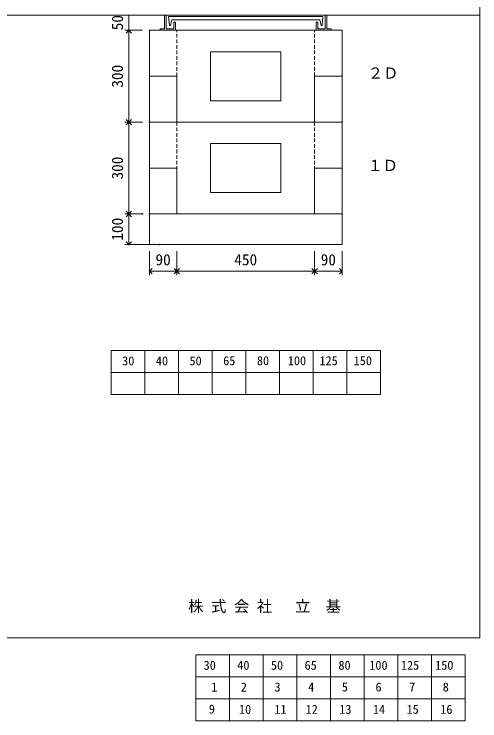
# Model space of a CAD drawing. Units: millimetres, scale not verified. Extents: x -4890 to 18490, y -2273 to 2273.
# Drawn here: x 3368 to 4890, y -2273 to 36 of the extents above; entities that cross this region are included whole.
import ezdxf
from ezdxf.enums import TextEntityAlignment as Align

# ---------------------------------------------------------------- set-up
doc = ezdxf.new("R2010")
doc.units = ezdxf.units.MM
doc.header["$LTSCALE"] = 10
doc.header["$PDMODE"] = 32
doc.header["$PDSIZE"] = 2
for name, pattern in [('DASHED1', [1.8, 1.2, -0.6]), ('USER2', [50.8, 31.75, -6.35, 6.35, -6.35]), ('USER5', [3.185, 0.01, -3.175])]:
    doc.linetypes.add(name, pattern=pattern)
for name, color, linetype, lineweight in [('0-1_Defpoints', 7, 'USER2', 5), ('0-2_waku', 7, 'Continuous', 18), ('0-3_gaikei', 7, 'Continuous', 18), ('0-4_kakure', 7, 'USER5', 18), ('0-5_sunpou', 7, 'Continuous', 5), ('0-9_uchigawa', 6, 'Continuous', 18), ('0-B_futa', 3, 'Continuous', 18), ('0-C_GL', 4, 'Continuous', 18), ('0-E_文字１', 150, 'USER2', 18), ('1-5_文字２', 7, 'Continuous', 5)]:
    doc.layers.add(name, color=color, linetype=linetype, lineweight=lineweight)
doc.styles.add('ＭＳ ゴシック', font='')
doc.styles.get('ＭＳ ゴシック').set_extended_font_data('MS Gothic')

# ---------------------------------------------------------------- blocks, each defined once
blk = doc.blocks.new('_Open90')
at = {"layer": '0-5_sunpou'}
blk.add_line((0, 0), (-1, 0), dxfattribs=at)
blk.add_lwpolyline([(-0.5, 0.5), (0, 0), (-0.5, -0.5)], dxfattribs=at)
blk = doc.blocks.new('D53')
at = {"layer": '0-1_Defpoints'}
for p in [(5235.32, 1614.36), (5190.08, 1514.36), (5290.32, 1514.36)]:
    blk.add_point(p, dxfattribs=at)
at = {"layer": '0-5_sunpou'}
for p, q in [((5213.32, 1614.36), (5177.08, 1614.36)), ((5190.08, 1596.36), (5190.08, 1532.36)), ((5268.32, 1514.36), (5177.08, 1514.36))]:
    blk.add_line(p, q, dxfattribs=at)
at = {"layer": '0-5_sunpou', "xscale": 18, "yscale": 18}
for p, rotation in [((5190.08, 1614.36), 90), ((5190.08, 1514.36), 270)]:
    blk.add_blockref('_Open90', p, dxfattribs=dict(at, rotation=rotation))
at = {"layer": '0-5_sunpou', "style": 'ＭＳ ゴシック'}
blk.add_text('100', height=36.66, rotation=90, dxfattribs=at).set_placement((5182.08, 1526.86), align=Align.BOTTOM_LEFT)
blk = doc.blocks.new('D54')
at = {"layer": '0-1_Defpoints'}
for p in [(5257.32, 1914.36), (5190.08, 1614.36), (5257.32, 1614.36)]:
    blk.add_point(p, dxfattribs=at)
at = {"layer": '0-5_sunpou'}
for p, q in [((5235.32, 1914.36), (5177.08, 1914.36)), ((5190.08, 1896.36), (5190.08, 1632.36)), ((5235.32, 1614.36), (5177.08, 1614.36))]:
    blk.add_line(p, q, dxfattribs=at)
at = {"layer": '0-5_sunpou', "xscale": 18, "yscale": 18}
for p, rotation in [((5190.08, 1914.36), 90), ((5190.08, 1614.36), 270)]:
    blk.add_blockref('_Open90', p, dxfattribs=dict(at, rotation=rotation))
at = {"layer": '0-5_sunpou', "style": 'ＭＳ ゴシック'}
blk.add_text('300', height=36.66, rotation=90, dxfattribs=at).set_placement((5182.08, 1726.86), align=Align.BOTTOM_LEFT)
blk = doc.blocks.new('D55')
at = {"layer": '0-1_Defpoints'}
for p in [(5257.32, 2214.36), (5190.08, 1914.36), (5257.32, 1914.36)]:
    blk.add_point(p, dxfattribs=at)
at = {"layer": '0-5_sunpou'}
for p, q in [((5235.32, 2214.36), (5177.08, 2214.36)), ((5190.08, 2196.36), (5190.08, 1932.36)), ((5235.32, 1914.36), (5177.08, 1914.36))]:
    blk.add_line(p, q, dxfattribs=at)
at = {"layer": '0-5_sunpou', "xscale": 18, "yscale": 18}
for p, rotation in [((5190.08, 2214.36), 90), ((5190.08, 1914.36), 270)]:
    blk.add_blockref('_Open90', p, dxfattribs=dict(at, rotation=rotation))
at = {"layer": '0-5_sunpou', "style": 'ＭＳ ゴシック'}
blk.add_text('300', height=36.66, rotation=90, dxfattribs=at).set_placement((5182.08, 2026.86), align=Align.BOTTOM_LEFT)

msp = doc.modelspace()

# ---------------------------------------------------------------- linework, layer by layer
at = {"layer": '0-2_waku'}
for p, q in [((4890.06, 2273.35), (4890.06, -2001.65)), ((4890.06, 2273.35), (4890.06, -2001.65)), ((4015.06, -1062.15), (4015.06, -1206.15)), ((4125.06, -1062.15), (4125.06, -1206.15)), ((4235.06, -1062.15), (4235.06, -1206.15)), ((4345.06, -1062.15), (4345.06, -1206.15)), ((4455.06, -1062.15), (4455.06, -1206.15)), ((4565.06, -1062.15), (4565.06, -1206.15)), ((3685.06, -1062.65), (3685.06, -1206.65)), ((3685.06, -1062.65), (3685.06, -1206.65)), ((3685.06, -1062.65), (3685.06, -1206.65)), ((3685.06, -1062.65), (3685.06, -1206.65)), ((3685.06, -1062.65), (4565.06, -1062.65)), ((3795.06, -1062.65), (3795.06, -1206.65)), ((3905.06, -1062.65), (3905.06, -1206.65)), ((3905.06, -1062.65), (3905.06, -1206.65)), ((3685.06, -1134.65), (4565.06, -1134.65)), ((3685.06, -1206.65), (4565.06, -1206.65)), ((-1229.94, -2001.65), (4890.06, -2001.65)), ((-1229.94, -2001.65), (4890.06, -2001.65)), ((-1229.94, -2001.65), (4890.06, -2001.65))]:
    msp.add_line(p, q, dxfattribs=at)
at = {"layer": '0-3_gaikei'}
for p, q in [((3810.06, -656.65), (3810.06, -16.65)), ((3810.06, -16.65), (4440.06, -16.65)), ((3810.06, -16.65), (4440.06, -16.65)), ((3810.06, -16.65), (4440.06, -16.65)), ((3810.06, -16.65), (4440.06, -16.65)), ((3810.06, -16.65), (4440.06, -16.65)), ((3810.06, -16.65), (4440.06, -16.65)), ((3810.06, -16.65), (4440.06, -16.65)), ((3810.06, -16.65), (4440.06, -16.65)), ((3810.06, -16.65), (4440.06, -16.65)), ((3810.06, -16.65), (4440.06, -16.65)), ((3810.06, -16.65), (3900.06, -16.65)), ((3890.06, -16.65), (4360.06, -16.65)), ((3890.06, -16.65), (4360.06, -16.65)), ((4350.06, -16.65), (4440.06, -16.65)), ((4440.06, -656.65), (4440.06, -16.65)), ((4440.06, -316.65), (4440.06, -156.65)), ((3810.06, -166.65), (3900.06, -166.65)), ((3900.06, -166.65), (3900.06, -316.65)), ((4350.06, -166.65), (4350.06, -316.65)), ((4350.06, -166.65), (4440.06, -166.65)), ((3810.06, -316.65), (4440.06, -316.65)), ((3810.06, -316.65), (4440.06, -316.65)), ((3810.06, -316.65), (4440.06, -316.65)), ((3890.06, -316.65), (4360.06, -316.65)), ((3890.06, -316.65), (4360.06, -316.65)), ((3810.06, -376.65), (3810.06, -716.65)), ((4440.06, -376.65), (4440.06, -716.65)), ((3810.06, -466.65), (3900.06, -466.65)), ((3900.06, -466.65), (3900.06, -616.65)), ((4350.06, -466.65), (4350.06, -616.65)), ((4350.06, -466.65), (4440.06, -466.65)), ((3810.06, -616.65), (4440.06, -616.65)), ((3810.06, -616.65), (4440.06, -616.65)), ((3810.06, -716.65), (4440.06, -716.65)), ((3810.06, -716.65), (4440.06, -716.65))]:
    msp.add_line(p, q, dxfattribs=at)
at = {"layer": '0-4_kakure', "linetype": 'DASHED1', "lineweight": 5}
for p, q in [((3900.06, -166.65), (3900.06, -16.65)), ((4350.06, -166.65), (4350.06, -16.65)), ((3900.06, -316.65), (3900.06, -466.65)), ((4350.06, -316.65), (4350.06, -466.65))]:
    msp.add_line(p, q, dxfattribs=at)
at = {"layer": '0-5_sunpou'}
for p, q in [((3788.06, 33.35), (3729.82, 33.35)), ((3742.82, 33.35), (3742.82, -16.65)), ((3788.06, -16.65), (3729.82, -16.65)), ((3788.06, -16.65), (3729.82, -16.65)), ((3810.06, -738.65), (3810.06, -816.58)), ((3900.06, -738.65), (3900.06, -816.58)), ((3900.06, -738.65), (3900.06, -816.58)), ((4350.06, -738.65), (4350.06, -816.58)), ((4350.06, -738.65), (4350.06, -816.58)), ((4440.06, -738.65), (4440.06, -816.58)), ((3828.06, -803.58), (3882.06, -803.58)), ((3918.06, -803.58), (4332.06, -803.58)), ((4368.06, -803.58), (4422.06, -803.58))]:
    msp.add_line(p, q, dxfattribs=at)
at = {"layer": '0-9_uchigawa'}
for p, q in [((4010.06, -86.65), (4240.06, -86.65)), ((4010.06, -246.65), (4010.06, -86.65)), ((4240.06, -246.65), (4240.06, -86.65)), ((4010.06, -246.65), (4240.06, -246.65)), ((4010.06, -546.65), (4010.06, -386.65)), ((4010.06, -386.65), (4240.06, -386.65)), ((4240.06, -546.65), (4240.06, -386.65)), ((4010.06, -546.65), (4240.06, -546.65))]:
    msp.add_line(p, q, dxfattribs=at)
at = {"layer": '0-B_futa'}
for p, q in [((3860.06, 31.35), (3860.06, -11.65)), ((3862.06, 33.35), (3865.06, 33.35)), ((3865.06, 33.35), (3865.06, -11.65)), ((3872.87, 28.85), (4377.2, 28.85)), ((3872.87, 28.85), (3875.36, -1.15)), ((4377.2, 28.85), (4374.95, -1.15)), ((4385.06, 33.35), (4385.06, -11.65)), ((4385.06, 33.35), (4388.06, 33.35)), ((4390.06, 31.35), (4390.06, -11.65)), ((3883.39, 17.85), (3879.07, -1.15)), ((3883.39, 17.85), (4366.73, 17.85)), ((3890.06, 8.35), (3890.06, -11.65)), ((3892.06, 10.35), (3893.06, 10.35)), ((3895.06, 8.35), (3895.06, -16.65)), ((4355.06, 8.35), (4355.06, -16.65)), ((4358.06, 10.35), (4357.06, 10.35)), ((4360.06, 8.35), (4360.06, -11.65)), ((4366.73, 17.85), (4371.04, -1.15)), ((3845.06, -13.65), (3845.06, -14.65)), ((3847.06, -11.65), (3860.06, -11.65)), ((3895.06, -16.65), (3847.06, -16.65)), ((3865.06, -11.65), (3890.06, -11.65)), ((3875.36, -1.15), (3879.07, -1.15)), ((4355.06, -16.65), (4403.06, -16.65)), ((4385.06, -11.65), (4360.06, -11.65)), ((4374.95, -1.15), (4371.04, -1.15)), ((4403.06, -11.65), (4390.06, -11.65)), ((4405.06, -13.65), (4405.06, -14.65))]:
    msp.add_line(p, q, dxfattribs=at)
for centre, start, end in [((3862.06, 31.35), 90, 180), ((4388.06, 31.35), 0, 90), ((3892.06, 8.35), 90, 180), ((3893.06, 8.35), 0, 90), ((4357.06, 8.35), 90, 180), ((4358.06, 8.35), 0, 90), ((3847.06, -13.65), 90, 180), ((3847.06, -14.65), 180, 270), ((4403.06, -13.65), 0, 90), ((4403.06, -14.65), 270, 0)]:
    msp.add_arc(centre, 2, start, end, dxfattribs=at)
at = {"layer": '0-C_GL'}
msp.add_line((-1229.94, 33.35), (4890.06, 33.35), dxfattribs=at)
msp.add_line((-1229.94, 33.35), (4890.06, 33.35), dxfattribs=at)
at = {"layer": '1-5_文字２'}
for p, q in [((3962.22, -2057.16), (3962.22, -2201.16)), ((3962.22, -2057.16), (3962.22, -2201.16)), ((3962.22, -2057.16), (3962.22, -2201.16)), ((3962.22, -2057.16), (3962.22, -2201.16)), ((3962.22, -2057.16), (4842.22, -2057.16)), ((3962.22, -2057.16), (3962.22, -2201.16)), ((3962.22, -2057.16), (3962.22, -2201.16)), ((3962.22, -2057.16), (3962.22, -2201.16)), ((3962.22, -2057.16), (3962.22, -2201.16)), ((3962.22, -2057.16), (4842.22, -2057.16)), ((4072.22, -2057.16), (4072.22, -2201.16)), ((4072.22, -2057.16), (4072.22, -2201.16)), ((4182.22, -2057.16), (4182.22, -2201.16)), ((4182.22, -2057.16), (4182.22, -2201.16)), ((4182.22, -2057.16), (4182.22, -2201.16)), ((4182.22, -2057.16), (4182.22, -2201.16)), ((4292.22, -2057.16), (4292.22, -2201.16)), ((4292.22, -2057.16), (4292.22, -2201.16)), ((4402.22, -2057.16), (4402.22, -2201.16)), ((4402.22, -2057.16), (4402.22, -2201.16)), ((4512.22, -2057.16), (4512.22, -2201.16)), ((4512.22, -2057.16), (4512.22, -2201.16)), ((4622.22, -2057.16), (4622.22, -2201.16)), ((4622.22, -2057.16), (4622.22, -2201.16)), ((4732.22, -2057.16), (4732.22, -2201.16)), ((4732.22, -2057.16), (4732.22, -2201.16)), ((4842.22, -2057.16), (4842.22, -2201.16)), ((4842.22, -2057.16), (4842.22, -2201.16)), ((3962.22, -2129.16), (4842.22, -2129.16)), ((3962.22, -2129.16), (4842.22, -2129.16)), ((3962.22, -2201.16), (4842.22, -2201.16)), ((3962.22, -2201.16), (4842.22, -2201.16)), ((3962.22, -2201.16), (3962.22, -2273.16)), ((3962.22, -2201.16), (3962.22, -2273.16)), ((3962.22, -2201.16), (3962.22, -2273.16)), ((3962.22, -2201.16), (3962.22, -2273.16)), ((3962.22, -2201.16), (4842.22, -2201.16)), ((3962.22, -2201.16), (3962.22, -2273.16)), ((3962.22, -2201.16), (3962.22, -2273.16)), ((3962.22, -2201.16), (3962.22, -2273.16)), ((3962.22, -2201.16), (3962.22, -2273.16)), ((3962.22, -2201.16), (4842.22, -2201.16)), ((4072.22, -2201.16), (4072.22, -2273.16)), ((4072.22, -2201.16), (4072.22, -2273.16)), ((4182.22, -2201.16), (4182.22, -2273.16)), ((4182.22, -2201.16), (4182.22, -2273.16)), ((4182.22, -2201.16), (4182.22, -2273.16)), ((4182.22, -2201.16), (4182.22, -2273.16)), ((4292.22, -2201.16), (4292.22, -2273.16)), ((4292.22, -2201.16), (4292.22, -2273.16)), ((4402.22, -2201.16), (4402.22, -2273.16)), ((4402.22, -2201.16), (4402.22, -2273.16)), ((4512.22, -2201.16), (4512.22, -2273.16)), ((4512.22, -2201.16), (4512.22, -2273.16)), ((4622.22, -2201.16), (4622.22, -2273.16)), ((4622.22, -2201.16), (4622.22, -2273.16)), ((4732.22, -2201.16), (4732.22, -2273.16)), ((4732.22, -2201.16), (4732.22, -2273.16)), ((4842.22, -2201.16), (4842.22, -2273.16)), ((4842.22, -2201.16), (4842.22, -2273.16)), ((3962.22, -2273.16), (4842.22, -2273.16)), ((3962.22, -2273.16), (4842.22, -2273.16))]:
    msp.add_line(p, q, dxfattribs=at)

# ---------------------------------------------------------------- block references
at = {"layer": '0-5_sunpou'}
for name in ['D55', 'D54', 'D53']:
    msp.add_blockref(name, (-1447.26, -2231.01), dxfattribs=at)
at = {"layer": '0-5_sunpou', "xscale": 18, "yscale": 18, "rotation": 180}
for p in [(3810.06, -803.58), (3900.06, -803.58), (4350.06, -803.58)]:
    msp.add_blockref('_Open90', p, dxfattribs=at)
at = {"layer": '0-5_sunpou', "xscale": 18, "yscale": 18}
for p in [(3900.06, -803.58), (4350.06, -803.58), (4440.06, -803.58)]:
    msp.add_blockref('_Open90', p, dxfattribs=at)

# ---------------------------------------------------------------- texts
at = {"layer": '0-5_sunpou', "style": 'ＭＳ ゴシック'}
msp.add_text('50', height=36.66, rotation=90, dxfattribs=at).set_placement((3734.82, -16.65), align=Align.BOTTOM_LEFT)
for s, p in [('90', (3830.06, -795.58)), ('450', (4087.56, -795.58)), ('90', (4370.06, -795.58))]:
    msp.add_text(s, height=36.66, dxfattribs=at).set_placement(p, align=Align.BOTTOM_LEFT)
at = {"layer": '0-E_文字１', "color": 7, "style": 'ＭＳ ゴシック'}
for s, height, p in [('２Ｄ', 36.66, (4523.88, -185.73)), ('１Ｄ', 36.66, (4522.56, -487.6)), ('30', 29.33, (3721.17, -1120.19)), ('40', 29.33, (3831.17, -1120.19)), ('50', 29.33, (3941.17, -1120.19)), ('65', 29.33, (4051.17, -1119.69)), ('80', 29.33, (4161.58, -1119.69)), ('100', 29.33, (4262.45, -1119.69)), ('125', 29.33, (4365.84, -1119.69)), ('150', 29.33, (4477.6, -1119.69)), ('株 式 会 社 \u3000立\u3000基', 36.66, (3936.59, -1928.01))]:
    msp.add_text(s, height=height, dxfattribs=at).set_placement(p, align=Align.BOTTOM_LEFT)
at = {"layer": '1-5_文字２', "style": 'ＭＳ ゴシック'}
for s, p in [('30', (3987.37, -2114.97)), ('30', (3987.37, -2114.97)), ('40', (4097.37, -2114.97)), ('40', (4097.37, -2114.97)), ('50', (4207.37, -2114.97)), ('50', (4207.37, -2114.97)), ('65', (4317.37, -2114.97)), ('65', (4317.37, -2114.97)), ('80', (4427.78, -2114.97)), ('80', (4427.78, -2114.97)), ('100', (4528.65, -2114.97)), ('100', (4528.65, -2114.97)), ('125', (4632.04, -2114.97)), ('125', (4632.04, -2114.97)), ('150', (4743.81, -2114.97)), ('150', (4743.81, -2114.97)), ('1', (4012.52, -2186.01)), ('2', (4108.96, -2186.01)), ('3', (4218.96, -2186.01)), ('4', (4328.96, -2186.01)), ('5', (4438.96, -2186.01)), ('6', (4548.96, -2186.01)), ('7', (4658.96, -2186.01)), ('8', (4768.96, -2186.01)), ('9', (4004.45, -2258.01)), ('10', (4102.87, -2258.97)), ('11', (4218.37, -2258.97)), ('12', (4320.57, -2258.97)), ('13', (4430.57, -2258.97)), ('14', (4540.57, -2258.97)), ('15', (4650.57, -2258.97)), ('16', (4760.57, -2258.97))]:
    msp.add_text(s, height=29.33, dxfattribs=at).set_placement(p, align=Align.BOTTOM_LEFT)

doc.saveas('drawing.dxf')
